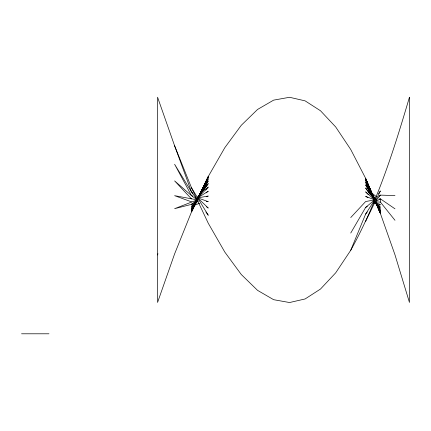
<?xml version="1.0" encoding="UTF-8"?>
<svg xmlns="http://www.w3.org/2000/svg" width="431" height="431" viewBox="0 0 431 431"><rect width="100%" height="100%" fill="white"/><g stroke="black" fill="none" stroke-linecap="round" stroke-linejoin="round"><path stroke-width="0.65" d="M157.568 254.974L157.961 253.697M197.279 199.876L191.504 211.933L174.603 253.907L157.568 302.443L157.568 97.207L174.603 145.78L191.504 187.787L208.254 223.236L224.847 252.14L241.285 274.509L257.549 290.354L273.642 299.69L289.551 302.53L305.11 298.958L320.492 289.05L335.701 272.818L350.742 250.271L365.633 214.056L376.064 197.7M350.742 250.271C377.437 202.301 394.004 149.638 409.45 97.207L409.45 302.443L394.979 254.807L380.379 213.431M198.314 197.484L208.254 176.516L224.847 147.639L241.285 125.286L257.549 109.458L273.642 100.127L289.551 97.287L305.11 100.859L320.492 110.756L335.701 126.978L350.742 149.503L365.633 178.326L374.684 199.72M198.141 197.904L208.254 176.667L197.856 198.265M198.432 197.463L208.254 176.963L198.432 197.328M196.989 200.065L191.504 211.459L197.376 199.521L191.504 210.737L196.584 200.625M365.633 221.426L380.379 190.933L378.58 193.751M198.26 197.732L208.254 177.432L197.781 198.249M197.484 199.666L191.504 211.858L197.177 199.876L191.504 209.671L195.291 202.694M199.58 195.448L201.072 192.441M192.7 208.803L191.504 211.174L197.393 200.054M193.298 207.618L197.182 199.914M198.68 196.951L201.374 191.617M198.637 197.15L200.189 194.198M200.808 193.013L208.254 178.838L197.824 198.039M195.927 201.53L196.558 200.367M195.927 202.225L196.558 201.061M200.884 193.557L208.254 180.896L197.781 197.996M350.742 233.047L365.633 207.435L375.293 199.354M194.182 205.77L197.533 200.038M193.945 204.272L191.504 208.259L197.457 199.505M194.64 203.13L195.69 201.417M203.41 190.744L208.254 183.628L197.732 197.985M193.449 203.831L191.504 206.492L197.086 200.011M194.769 204.978L198.039 200.695M365.633 214.056L367.271 211.955M373.822 203.529L380.379 195.103L394.979 195.604M205.673 190.044L208.254 187.054L197.549 198.104M197.231 197.285L200.76 193.223M350.742 217.558L365.633 201.541L374.609 199.882M197.705 199.698L174.603 208.679L191.504 204.353L192.431 203.389M378.854 196.38L380.379 195.103M191.504 204.353L197.258 199.828M206.158 192.835L208.254 191.192L197.646 197.931M365.633 207.435L367.336 206.438M374.706 202.128L380.379 198.815L394.979 208.825M197.279 197.861L199.009 196.951M194.602 205.183L199.564 203.308M206.39 196.703L208.254 196.062L197.301 197.937M379.097 199.052L380.379 198.815L380.379 202.08L394.979 220.284M21.55 333.793L48.978 333.793M375.018 201.88L380.379 202.08M191.504 201.837L174.603 195.674L197.301 199.882M206.32 201.363L208.254 201.681L197.086 197.646M192.743 196.078L191.504 195.626L174.603 180.885L191.504 198.928M374.846 199.93L365.633 196.353L367.902 197.673M374.846 201.999L376.08 202.527M374.706 201.616L380.379 204.908L379.393 204.035M197.446 200.043L191.504 195.626L174.603 164.27L191.504 191.919L198.125 201.142M206.632 206.864L208.254 208.071L197.242 197.457M371.953 193.212L376.694 196.902M374.48 199.688L365.633 191.86L368.397 194.758M192.937 193.303L191.504 191.919L174.603 145.78M374.846 201.519L380.379 207.311L378.386 204.709M374.571 202.419L377.249 205.339M205.916 211.993L208.254 215.252L191.504 187.787M369.793 194.042L365.633 188.045L374.798 200.022L365.633 179.172L374.587 199.919M375.083 201.67L380.379 209.299L377.976 205.323M370.897 191.698L375.46 199.138M374.749 199.655L365.633 178.736L374.587 199.645L365.633 184.883L370.224 192.975M370.875 194.128L371.533 195.286M375.137 201.643L380.379 210.888L376.694 203.755M374.539 199.596L365.633 182.361L372.416 196.035M370.752 191.305L374.959 199.666M375.072 201.385L380.379 212.084L375.843 202.355M373.44 197.296L374.598 199.688M375.46 201.482L376.909 204.477M374.706 199.919L365.633 180.465L374.534 200.049M369.529 188.126L374.814 199.591M375.094 201.272L380.379 212.898L375.282 201.245M369.459 188.212L370.277 190.039M370.822 191.256L374.641 199.785M375.46 201.611L377.373 205.873M377.922 207.09L378.741 208.922M380.379 212.575L379.285 210.139L379.84 211.341M376.624 203.96L377.427 205.808M377.965 207.036L378.499 208.27M375.374 201.751L380.379 213.345L375.46 201.773M375.374 201.487L380.379 213.167L375.46 201.557M365.633 178.461L374.684 199.882"/></g></svg>
